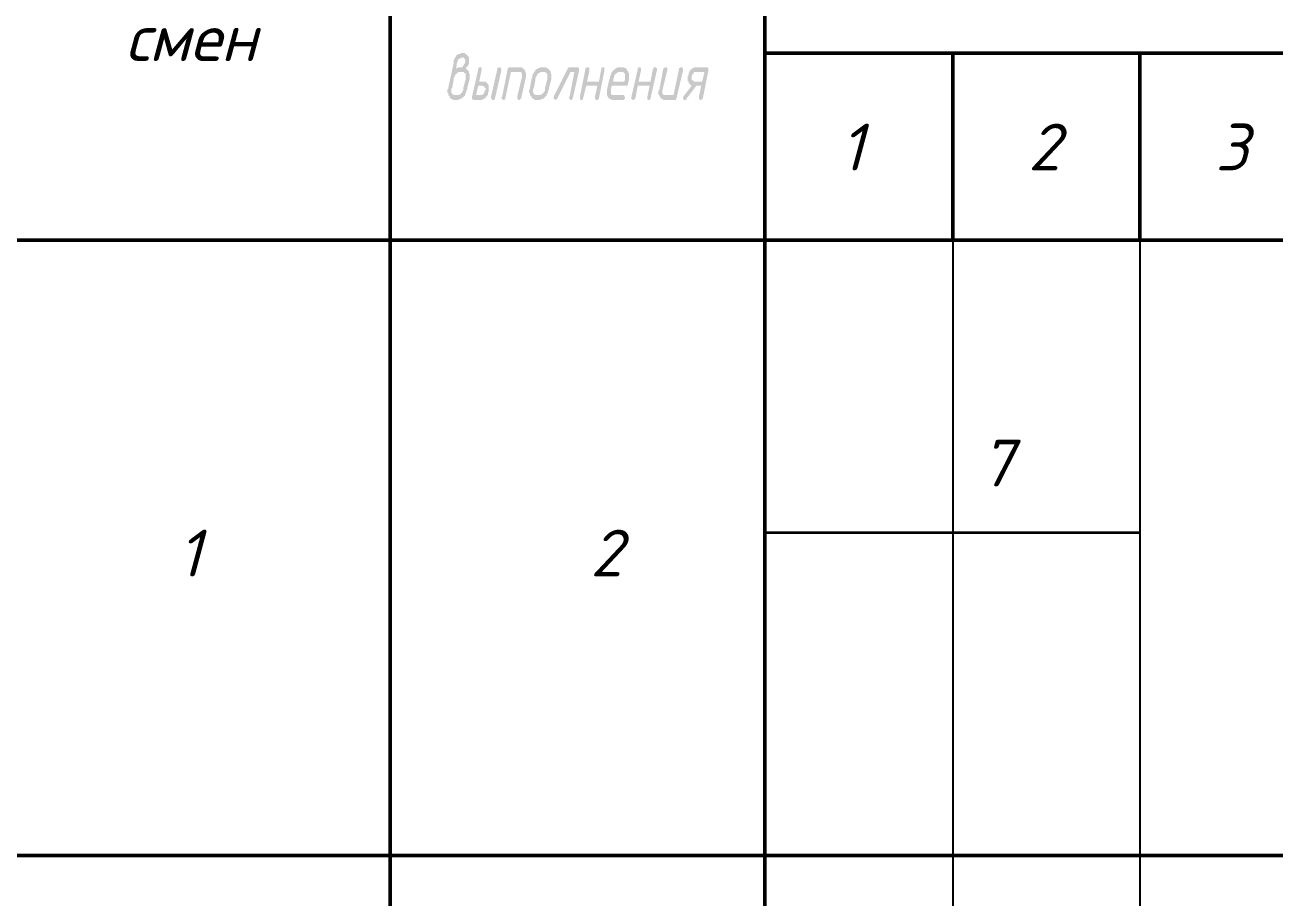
# Model space of a CAD drawing. Header units: millimetres. Extents: x 2279 to 5236, y 896 to 2828.
# Drawn here: x 3871.7 to 3938.4, y 1195.4 to 1242 of the extents above; entities that cross this region are included whole.
import ezdxf

# ---------------------------------------------------------------- set-up
doc = ezdxf.new("R2010")
doc.units = ezdxf.units.MM
doc.layers.add('PDF _!!ТОНКАЯ', color=7, linetype='Continuous')
doc.layers.add('PDF _Текст', color=7, linetype='Continuous')
doc.styles.add('PDF ISOCPEUR Italic', font='isocpeui.ttf')

msp = doc.modelspace()

# ---------------------------------------------------------------- hatches: boundary and pattern name
at = {"layer": 'PDF _!!ТОНКАЯ', "transparency": 33554559}
h = msp.add_hatch(color=256, dxfattribs=at)
h.paths.add_polyline_path([(3894.725, 1239.635), (3894.725, 1239.635), (3894.767, 1239.677), (3894.809, 1239.677), (3894.852, 1239.72), (3894.852, 1239.72), (3894.894, 1239.72), (3894.936, 1239.72), (3894.936, 1239.72), (3894.979, 1239.72), (3895.021, 1239.72), (3895.021, 1239.72), (3895.063, 1239.762), (3895.063, 1239.762), (3895.106, 1239.804), (3895.106, 1239.847), (3895.148, 1239.847), (3895.148, 1239.889), (3895.19, 1239.931), (3895.19, 1239.974), (3895.19, 1239.974), (3895.19, 1240.016), (3895.233, 1240.058), (3895.233, 1240.058), (3895.19, 1240.101), (3895.19, 1240.143), (3895.19, 1240.143), (3895.19, 1240.185), (3895.148, 1240.185), (3895.148, 1240.228), (3895.106, 1240.228), (3895.063, 1240.228), (3895.063, 1240.228), (3895.021, 1240.228), (3894.979, 1240.228), (3894.979, 1240.228), (3894.936, 1240.185), (3894.894, 1240.185), (3894.894, 1240.185), (3894.852, 1240.143), (3894.852, 1240.143), (3894.809, 1240.101), (3894.809, 1240.058), (3894.809, 1240.016), (3894.809, 1240.016), (3894.767, 1239.974)], flags=0)
h.paths.add_polyline_path([(3894.598, 1239.974), (3894.598, 1240.016), (3894.598, 1240.058), (3894.598, 1240.101), (3894.64, 1240.143), (3894.64, 1240.185), (3894.64, 1240.228), (3894.682, 1240.228), (3894.682, 1240.27), (3894.725, 1240.312), (3894.725, 1240.312), (3894.725, 1240.355), (3894.767, 1240.355), (3894.767, 1240.397), (3894.809, 1240.397), (3894.809, 1240.397), (3894.852, 1240.439), (3894.894, 1240.439), (3894.894, 1240.439), (3894.936, 1240.439), (3894.979, 1240.482), (3895.021, 1240.482), (3895.021, 1240.482), (3895.063, 1240.482), (3895.106, 1240.482), (3895.148, 1240.482), (3895.148, 1240.482), (3895.19, 1240.482), (3895.233, 1240.439), (3895.233, 1240.439), (3895.275, 1240.397), (3895.317, 1240.397), (3895.317, 1240.355), (3895.317, 1240.355), (3895.36, 1240.312), (3895.36, 1240.312), (3895.402, 1240.27), (3895.402, 1240.228), (3895.402, 1240.185), (3895.402, 1240.185), (3895.402, 1240.143), (3895.402, 1240.101), (3895.402, 1240.101), (3895.402, 1240.058), (3895.402, 1240.016), (3895.402, 1239.974), (3895.402, 1239.931), (3895.402, 1239.889), (3895.36, 1239.847), (3895.36, 1239.847), (3895.36, 1239.804), (3895.317, 1239.762), (3895.317, 1239.762), (3895.275, 1239.72), (3895.275, 1239.677), (3895.233, 1239.677), (3895.233, 1239.677), (3895.275, 1239.635), (3895.275, 1239.635), (3895.317, 1239.593), (3895.317, 1239.593), (3895.36, 1239.55), (3895.36, 1239.55), (3895.402, 1239.508), (3895.402, 1239.465), (3895.402, 1239.465), (3895.402, 1239.423), (3895.444, 1239.381), (3895.444, 1239.338), (3895.444, 1239.296), (3895.444, 1239.254), (3895.444, 1239.254), (3895.444, 1239.211), (3895.444, 1239.169), (3895.444, 1239.127), (3895.444, 1239.084), (3895.317, 1238.619), (3895.317, 1238.576), (3895.317, 1238.534), (3895.275, 1238.492), (3895.275, 1238.449), (3895.275, 1238.407), (3895.233, 1238.365), (3895.233, 1238.322), (3895.233, 1238.28), (3895.19, 1238.28), (3895.19, 1238.238), (3895.19, 1238.195), (3895.148, 1238.195), (3895.148, 1238.153), (3895.106, 1238.153), (3895.106, 1238.111), (3895.063, 1238.111), (3895.063, 1238.068), (3895.021, 1238.068), (3895.021, 1238.068), (3894.979, 1238.026), (3894.936, 1238.026), (3894.936, 1238.026), (3894.894, 1238.026), (3894.852, 1237.984), (3894.852, 1237.984), (3894.809, 1237.984), (3894.767, 1237.984), (3894.725, 1237.984), (3894.682, 1237.984), (3894.682, 1237.984), (3894.64, 1237.984), (3894.598, 1237.984), (3894.598, 1237.984), (3894.555, 1237.984), (3894.513, 1238.026), (3894.513, 1238.026), (3894.471, 1238.026), (3894.428, 1238.068), (3894.428, 1238.068), (3894.386, 1238.111), (3894.386, 1238.111), (3894.386, 1238.153), (3894.344, 1238.195), (3894.344, 1238.195), (3894.301, 1238.238), (3894.301, 1238.28), (3894.301, 1238.322), (3894.301, 1238.322), (3894.259, 1238.365), (3894.259, 1238.407), (3894.259, 1238.449), (3894.259, 1238.449), (3894.259, 1238.492), (3894.259, 1238.534), (3894.301, 1238.576), (3894.301, 1238.619)], flags=0)
h.paths.add_polyline_path([(3895.106, 1238.619), (3895.233, 1239.084), (3895.233, 1239.127), (3895.233, 1239.169), (3895.233, 1239.211), (3895.233, 1239.254), (3895.233, 1239.296), (3895.233, 1239.296), (3895.233, 1239.338), (3895.233, 1239.381), (3895.19, 1239.381), (3895.19, 1239.423), (3895.148, 1239.423), (3895.148, 1239.465), (3895.106, 1239.465), (3895.063, 1239.465), (3895.063, 1239.465), (3895.021, 1239.465), (3894.979, 1239.465), (3894.979, 1239.465), (3894.936, 1239.465), (3894.894, 1239.465), (3894.852, 1239.465), (3894.852, 1239.465), (3894.809, 1239.423), (3894.809, 1239.423), (3894.767, 1239.423), (3894.767, 1239.381), (3894.725, 1239.381), (3894.725, 1239.338), (3894.682, 1239.338), (3894.682, 1239.296), (3894.64, 1239.254), (3894.64, 1239.254), (3894.64, 1239.211), (3894.598, 1239.169), (3894.598, 1239.127), (3894.598, 1239.084), (3894.513, 1238.619), (3894.471, 1238.576), (3894.471, 1238.534), (3894.471, 1238.492), (3894.471, 1238.449), (3894.471, 1238.407), (3894.471, 1238.407), (3894.471, 1238.365), (3894.513, 1238.322), (3894.513, 1238.322), (3894.513, 1238.28), (3894.555, 1238.28), (3894.555, 1238.28), (3894.598, 1238.238), (3894.64, 1238.238), (3894.682, 1238.238), (3894.682, 1238.238), (3894.725, 1238.238), (3894.767, 1238.238), (3894.767, 1238.238), (3894.809, 1238.238), (3894.852, 1238.238), (3894.894, 1238.238), (3894.894, 1238.28), (3894.936, 1238.28), (3894.936, 1238.28), (3894.979, 1238.322), (3894.979, 1238.322), (3895.021, 1238.365), (3895.021, 1238.365), (3895.063, 1238.407), (3895.063, 1238.449), (3895.063, 1238.449), (3895.106, 1238.492), (3895.106, 1238.534), (3895.106, 1238.576), (3895.106, 1238.619)], flags=0)
h = msp.add_hatch(color=256, dxfattribs=at)
h.paths.add_polyline_path([(3895.656, 1237.984), (3895.656, 1237.984), (3895.614, 1237.984), (3895.614, 1238.026), (3895.571, 1238.026), (3895.571, 1238.068), (3895.571, 1238.111), (3895.571, 1238.153), (3895.571, 1238.153), (3895.91, 1239.635), (3895.91, 1239.677), (3895.91, 1239.677), (3895.952, 1239.72), (3895.952, 1239.72), (3895.995, 1239.72), (3896.037, 1239.72), (3896.037, 1239.72), (3896.079, 1239.677), (3896.079, 1239.677), (3896.079, 1239.635), (3896.079, 1239.593), (3896.079, 1239.55), (3896.079, 1239.55), (3895.952, 1238.957), (3896.164, 1238.957), (3896.206, 1238.957), (3896.206, 1238.957), (3896.249, 1238.957), (3896.291, 1238.957), (3896.291, 1238.915), (3896.333, 1238.915), (3896.376, 1238.915), (3896.376, 1238.873), (3896.376, 1238.873), (3896.418, 1238.83), (3896.418, 1238.788), (3896.46, 1238.788), (3896.46, 1238.746), (3896.46, 1238.703), (3896.46, 1238.661), (3896.46, 1238.619), (3896.46, 1238.576), (3896.46, 1238.576), (3896.46, 1238.534), (3896.46, 1238.492), (3896.46, 1238.492), (3896.46, 1238.449), (3896.46, 1238.407), (3896.418, 1238.365), (3896.418, 1238.322), (3896.418, 1238.28), (3896.418, 1238.238), (3896.376, 1238.195), (3896.376, 1238.195), (3896.333, 1238.153), (3896.333, 1238.153), (3896.291, 1238.111), (3896.291, 1238.111), (3896.291, 1238.068), (3896.249, 1238.068), (3896.206, 1238.026), (3896.206, 1238.026), (3896.164, 1238.026), (3896.164, 1238.026), (3896.122, 1237.984), (3896.079, 1237.984), (3896.037, 1237.984), (3896.037, 1237.984), (3895.995, 1237.984), (3895.952, 1237.984)], flags=0)
h.paths.add_polyline_path([(3896.122, 1238.746), (3895.91, 1238.746), (3895.783, 1238.238), (3895.995, 1238.238), (3896.037, 1238.238), (3896.079, 1238.238), (3896.079, 1238.238), (3896.122, 1238.238), (3896.122, 1238.28), (3896.164, 1238.28), (3896.206, 1238.322), (3896.206, 1238.322), (3896.206, 1238.365), (3896.249, 1238.407), (3896.249, 1238.407), (3896.249, 1238.449), (3896.249, 1238.492), (3896.291, 1238.492), (3896.291, 1238.534), (3896.291, 1238.576), (3896.291, 1238.619), (3896.249, 1238.619), (3896.249, 1238.661), (3896.249, 1238.703), (3896.206, 1238.703), (3896.206, 1238.703), (3896.164, 1238.703), (3896.122, 1238.746), (3896.122, 1238.746)], flags=0)
h.paths.add_polyline_path([(3896.926, 1239.635), (3896.926, 1239.677), (3896.968, 1239.677), (3896.968, 1239.72), (3897.011, 1239.72), (3897.011, 1239.72), (3897.053, 1239.72), (3897.095, 1239.72), (3897.095, 1239.677), (3897.095, 1239.677), (3897.138, 1239.635), (3897.138, 1239.593), (3897.138, 1239.55), (3897.138, 1239.55), (3896.799, 1238.068), (3896.799, 1238.026), (3896.757, 1238.026), (3896.757, 1237.984), (3896.714, 1237.984), (3896.714, 1237.984), (3896.672, 1237.984), (3896.63, 1237.984), (3896.63, 1238.026), (3896.63, 1238.026), (3896.587, 1238.068), (3896.587, 1238.111), (3896.587, 1238.153), (3896.587, 1238.153)], flags=0)
for points in [[(3897.476, 1239.635), (3897.476, 1239.677), (3897.519, 1239.677), (3897.519, 1239.72), (3897.561, 1239.72), (3897.561, 1239.72), (3898.111, 1239.72), (3898.154, 1239.72), (3898.196, 1239.72), (3898.196, 1239.72), (3898.238, 1239.72), (3898.281, 1239.677), (3898.281, 1239.677), (3898.323, 1239.635), (3898.365, 1239.635), (3898.365, 1239.635), (3898.365, 1239.593), (3898.408, 1239.55), (3898.408, 1239.508), (3898.408, 1239.508), (3898.408, 1239.465), (3898.45, 1239.423), (3898.45, 1239.381), (3898.45, 1239.338), (3898.45, 1239.338), (3898.45, 1239.296), (3898.45, 1239.254), (3898.45, 1239.211), (3898.196, 1238.068), (3898.154, 1238.026), (3898.154, 1238.026), (3898.111, 1237.984), (3898.111, 1237.984), (3898.069, 1237.984), (3898.069, 1237.984), (3898.027, 1237.984), (3898.027, 1238.026), (3897.984, 1238.026), (3897.984, 1238.068), (3897.984, 1238.111), (3897.984, 1238.153), (3897.984, 1238.153), (3898.238, 1239.211), (3898.238, 1239.254), (3898.238, 1239.296), (3898.238, 1239.338), (3898.238, 1239.338), (3898.238, 1239.381), (3898.196, 1239.423), (3898.196, 1239.423), (3898.196, 1239.465), (3898.154, 1239.465), (3898.111, 1239.465), (3898.069, 1239.465), (3898.069, 1239.465), (3897.646, 1239.465), (3897.349, 1238.068), (3897.349, 1238.026), (3897.307, 1238.026), (3897.307, 1237.984), (3897.265, 1237.984), (3897.265, 1237.984), (3897.222, 1237.984), (3897.222, 1237.984), (3897.18, 1238.026), (3897.18, 1238.026), (3897.138, 1238.068), (3897.138, 1238.111), (3897.18, 1238.153), (3897.18, 1238.153)], [(3901.16, 1239.72), (3901.202, 1239.72), (3901.244, 1239.72), (3901.244, 1239.677), (3901.287, 1239.677), (3901.287, 1239.635), (3901.287, 1239.593), (3901.287, 1239.55), (3901.287, 1239.55), (3900.948, 1238.068), (3900.948, 1238.026), (3900.906, 1238.026), (3900.906, 1237.984), (3900.863, 1237.984), (3900.863, 1237.984), (3900.821, 1237.984), (3900.821, 1237.984), (3900.779, 1238.026), (3900.779, 1238.026), (3900.779, 1238.068), (3900.736, 1238.111), (3900.779, 1238.153), (3900.779, 1238.153), (3901.033, 1239.465), (3900.821, 1239.465), (3900.101, 1238.026), (3900.101, 1238.026), (3900.059, 1237.984), (3900.059, 1237.984), (3900.016, 1237.984), (3900.016, 1237.984), (3899.974, 1237.984), (3899.974, 1238.026), (3899.932, 1238.026), (3899.932, 1238.068), (3899.932, 1238.111), (3899.932, 1238.153), (3899.932, 1238.153), (3900.694, 1239.677), (3900.694, 1239.677), (3900.736, 1239.72), (3900.736, 1239.72), (3900.779, 1239.72)], [(3902.26, 1238.746), (3901.668, 1238.746), (3901.498, 1238.068), (3901.498, 1238.026), (3901.498, 1238.026), (3901.456, 1237.984), (3901.414, 1237.984), (3901.414, 1237.984), (3901.371, 1237.984), (3901.371, 1237.984), (3901.329, 1238.026), (3901.329, 1238.026), (3901.329, 1238.068), (3901.329, 1238.111), (3901.329, 1238.153), (3901.329, 1238.153), (3901.625, 1239.635), (3901.625, 1239.677), (3901.668, 1239.677), (3901.668, 1239.72), (3901.71, 1239.72), (3901.71, 1239.72), (3901.752, 1239.72), (3901.795, 1239.72), (3901.795, 1239.677), (3901.837, 1239.677), (3901.837, 1239.635), (3901.837, 1239.593), (3901.837, 1239.55), (3901.837, 1239.55), (3901.71, 1238.957), (3902.345, 1238.957), (3902.472, 1239.635), (3902.472, 1239.677), (3902.472, 1239.677), (3902.514, 1239.72), (3902.557, 1239.72), (3902.557, 1239.72), (3902.599, 1239.72), (3902.599, 1239.72), (3902.641, 1239.677), (3902.641, 1239.677), (3902.641, 1239.635), (3902.641, 1239.593), (3902.641, 1239.55), (3902.641, 1239.55), (3902.345, 1238.068), (3902.345, 1238.026), (3902.303, 1238.026), (3902.303, 1237.984), (3902.26, 1237.984), (3902.26, 1237.984), (3902.218, 1237.984), (3902.176, 1237.984), (3902.176, 1238.026), (3902.133, 1238.026), (3902.133, 1238.068), (3902.133, 1238.111), (3902.133, 1238.153), (3902.133, 1238.153)], [(3905.054, 1238.746), (3904.419, 1238.746), (3904.292, 1238.068), (3904.25, 1238.026), (3904.25, 1238.026), (3904.208, 1237.984), (3904.208, 1237.984), (3904.165, 1237.984), (3904.165, 1237.984), (3904.123, 1237.984), (3904.123, 1238.026), (3904.081, 1238.026), (3904.081, 1238.068), (3904.081, 1238.111), (3904.081, 1238.153), (3904.081, 1238.153), (3904.419, 1239.635), (3904.419, 1239.677), (3904.419, 1239.677), (3904.462, 1239.72), (3904.462, 1239.72), (3904.504, 1239.72), (3904.546, 1239.72), (3904.546, 1239.72), (3904.589, 1239.677), (3904.589, 1239.677), (3904.589, 1239.635), (3904.589, 1239.593), (3904.589, 1239.55), (3904.589, 1239.55), (3904.462, 1238.957), (3905.097, 1238.957), (3905.224, 1239.635), (3905.266, 1239.677), (3905.266, 1239.677), (3905.266, 1239.72), (3905.308, 1239.72), (3905.351, 1239.72), (3905.351, 1239.72), (3905.393, 1239.72), (3905.393, 1239.677), (3905.435, 1239.677), (3905.435, 1239.635), (3905.435, 1239.593), (3905.435, 1239.55), (3905.435, 1239.55), (3905.097, 1238.068), (3905.097, 1238.026), (3905.097, 1238.026), (3905.054, 1237.984), (3905.012, 1237.984), (3905.012, 1237.984), (3904.97, 1237.984), (3904.97, 1237.984), (3904.927, 1238.026), (3904.927, 1238.026), (3904.927, 1238.068), (3904.927, 1238.111), (3904.927, 1238.153), (3904.927, 1238.153)], [(3906.621, 1239.635), (3906.621, 1239.677), (3906.663, 1239.677), (3906.663, 1239.72), (3906.705, 1239.72), (3906.705, 1239.72), (3906.748, 1239.72), (3906.79, 1239.72), (3906.79, 1239.677), (3906.79, 1239.677), (3906.832, 1239.635), (3906.832, 1239.593), (3906.832, 1239.55), (3906.832, 1239.55), (3906.494, 1238.111), (3906.494, 1238.068), (3906.451, 1238.026), (3906.451, 1238.026), (3906.451, 1237.984), (3906.409, 1237.984), (3906.367, 1237.984), (3906.367, 1237.984), (3905.859, 1237.984), (3905.816, 1237.984), (3905.774, 1237.984), (3905.774, 1237.984), (3905.732, 1238.026), (3905.689, 1238.026), (3905.689, 1238.026), (3905.647, 1238.068), (3905.647, 1238.068), (3905.647, 1238.111), (3905.605, 1238.111), (3905.605, 1238.153), (3905.562, 1238.195), (3905.562, 1238.238), (3905.562, 1238.238), (3905.52, 1238.28), (3905.52, 1238.322), (3905.52, 1238.365), (3905.52, 1238.365), (3905.52, 1238.407), (3905.52, 1238.449), (3905.562, 1238.492), (3905.774, 1239.635), (3905.816, 1239.677), (3905.816, 1239.677), (3905.859, 1239.72), (3905.859, 1239.72), (3905.901, 1239.72), (3905.901, 1239.72), (3905.943, 1239.72), (3905.986, 1239.677), (3905.986, 1239.677), (3905.986, 1239.635), (3905.986, 1239.593), (3905.986, 1239.55), (3905.986, 1239.55), (3905.732, 1238.492), (3905.732, 1238.449), (3905.732, 1238.407), (3905.732, 1238.407), (3905.732, 1238.365), (3905.732, 1238.322), (3905.774, 1238.28), (3905.774, 1238.28), (3905.816, 1238.238), (3905.816, 1238.238), (3905.859, 1238.238), (3905.901, 1238.238), (3905.901, 1238.238), (3906.324, 1238.238)]]:
    msp.add_hatch(color=256, dxfattribs=at).paths.add_polyline_path(points)
h = msp.add_hatch(color=256, dxfattribs=at)
h.paths.add_polyline_path([(3898.662, 1238.619), (3898.746, 1239.084), (3898.746, 1239.127), (3898.789, 1239.169), (3898.789, 1239.211), (3898.789, 1239.254), (3898.789, 1239.296), (3898.831, 1239.338), (3898.831, 1239.381), (3898.873, 1239.423), (3898.873, 1239.423), (3898.873, 1239.465), (3898.916, 1239.508), (3898.916, 1239.508), (3898.958, 1239.55), (3898.958, 1239.55), (3898.958, 1239.593), (3899, 1239.593), (3899, 1239.635), (3899.043, 1239.635), (3899.085, 1239.635), (3899.085, 1239.677), (3899.127, 1239.677), (3899.127, 1239.677), (3899.17, 1239.677), (3899.212, 1239.72), (3899.254, 1239.72), (3899.254, 1239.72), (3899.297, 1239.72), (3899.339, 1239.72), (3899.381, 1239.72), (3899.424, 1239.72), (3899.424, 1239.72), (3899.466, 1239.72), (3899.508, 1239.72), (3899.508, 1239.72), (3899.551, 1239.677), (3899.593, 1239.677), (3899.593, 1239.677), (3899.635, 1239.635), (3899.678, 1239.635), (3899.678, 1239.593), (3899.678, 1239.593), (3899.72, 1239.55), (3899.72, 1239.55), (3899.762, 1239.508), (3899.762, 1239.465), (3899.762, 1239.423), (3899.762, 1239.381), (3899.805, 1239.381), (3899.805, 1239.338), (3899.805, 1239.296), (3899.805, 1239.254), (3899.805, 1239.254), (3899.805, 1239.211), (3899.805, 1239.169), (3899.805, 1239.127), (3899.805, 1239.084), (3899.678, 1238.619), (3899.678, 1238.576), (3899.678, 1238.534), (3899.635, 1238.492), (3899.635, 1238.449), (3899.635, 1238.407), (3899.635, 1238.365), (3899.593, 1238.322), (3899.593, 1238.322), (3899.551, 1238.28), (3899.551, 1238.238), (3899.551, 1238.238), (3899.551, 1238.195), (3899.508, 1238.195), (3899.508, 1238.153), (3899.466, 1238.153), (3899.466, 1238.111), (3899.424, 1238.111), (3899.424, 1238.068), (3899.381, 1238.068), (3899.381, 1238.068), (3899.339, 1238.026), (3899.297, 1238.026), (3899.297, 1238.026), (3899.254, 1238.026), (3899.212, 1237.984), (3899.17, 1237.984), (3899.17, 1237.984), (3899.127, 1237.984), (3899.085, 1237.984), (3899.043, 1237.984), (3899.043, 1237.984), (3899, 1237.984), (3898.958, 1237.984), (3898.916, 1237.984), (3898.916, 1237.984), (3898.873, 1238.026), (3898.873, 1238.026), (3898.831, 1238.026), (3898.789, 1238.068), (3898.789, 1238.068), (3898.746, 1238.111), (3898.746, 1238.111), (3898.746, 1238.153), (3898.704, 1238.195), (3898.704, 1238.195), (3898.662, 1238.238), (3898.662, 1238.28), (3898.662, 1238.322), (3898.662, 1238.322), (3898.619, 1238.365), (3898.619, 1238.407), (3898.619, 1238.449), (3898.619, 1238.449), (3898.619, 1238.492), (3898.619, 1238.534), (3898.662, 1238.576), (3898.662, 1238.619)], flags=0)
h.paths.add_polyline_path([(3899.466, 1238.619), (3899.593, 1239.084), (3899.593, 1239.127), (3899.593, 1239.169), (3899.593, 1239.211), (3899.593, 1239.254), (3899.593, 1239.296), (3899.593, 1239.296), (3899.593, 1239.338), (3899.593, 1239.381), (3899.551, 1239.381), (3899.551, 1239.423), (3899.508, 1239.423), (3899.508, 1239.465), (3899.466, 1239.465), (3899.424, 1239.465), (3899.424, 1239.465), (3899.381, 1239.465), (3899.339, 1239.465), (3899.339, 1239.465), (3899.297, 1239.465), (3899.254, 1239.465), (3899.212, 1239.465), (3899.212, 1239.465), (3899.17, 1239.423), (3899.17, 1239.423), (3899.127, 1239.423), (3899.085, 1239.381), (3899.085, 1239.381), (3899.085, 1239.338), (3899.043, 1239.338), (3899.043, 1239.296), (3899, 1239.254), (3899, 1239.254), (3899, 1239.211), (3898.958, 1239.169), (3898.958, 1239.127), (3898.958, 1239.084), (3898.873, 1238.619), (3898.831, 1238.576), (3898.831, 1238.534), (3898.831, 1238.492), (3898.831, 1238.449), (3898.831, 1238.407), (3898.831, 1238.407), (3898.831, 1238.365), (3898.873, 1238.322), (3898.873, 1238.322), (3898.873, 1238.28), (3898.916, 1238.28), (3898.916, 1238.28), (3898.958, 1238.238), (3899, 1238.238), (3899.043, 1238.238), (3899.043, 1238.238), (3899.085, 1238.238), (3899.127, 1238.238), (3899.127, 1238.238), (3899.17, 1238.238), (3899.212, 1238.238), (3899.212, 1238.238), (3899.254, 1238.28), (3899.297, 1238.28), (3899.297, 1238.28), (3899.339, 1238.322), (3899.339, 1238.322), (3899.381, 1238.365), (3899.381, 1238.365), (3899.424, 1238.407), (3899.424, 1238.449), (3899.424, 1238.449), (3899.466, 1238.492), (3899.466, 1238.534), (3899.466, 1238.576), (3899.466, 1238.619)], flags=0)
h = msp.add_hatch(color=256, dxfattribs=at)
h.paths.add_polyline_path([(3903.742, 1239.084), (3903.742, 1239.127), (3903.742, 1239.169), (3903.742, 1239.211), (3903.742, 1239.254), (3903.742, 1239.296), (3903.742, 1239.296), (3903.742, 1239.338), (3903.742, 1239.381), (3903.7, 1239.381), (3903.7, 1239.423), (3903.657, 1239.423), (3903.657, 1239.465), (3903.615, 1239.465), (3903.615, 1239.465), (3903.573, 1239.465), (3903.53, 1239.465), (3903.488, 1239.465), (3903.488, 1239.465), (3903.446, 1239.465), (3903.403, 1239.465), (3903.403, 1239.465), (3903.361, 1239.465), (3903.319, 1239.423), (3903.319, 1239.423), (3903.276, 1239.423), (3903.276, 1239.381), (3903.234, 1239.381), (3903.234, 1239.338), (3903.192, 1239.338), (3903.192, 1239.296), (3903.149, 1239.254), (3903.149, 1239.254), (3903.149, 1239.211), (3903.149, 1239.169), (3903.107, 1239.127), (3903.107, 1239.084), (3903.107, 1238.957), (3903.7, 1238.957)], flags=0)
h.paths.add_polyline_path([(3903.954, 1239.084), (3903.869, 1238.746), (3903.022, 1238.746), (3902.98, 1238.492), (3902.98, 1238.449), (3902.98, 1238.407), (3902.98, 1238.407), (3902.98, 1238.365), (3902.98, 1238.322), (3902.98, 1238.28), (3903.022, 1238.28), (3903.022, 1238.238), (3903.065, 1238.238), (3903.065, 1238.238), (3903.107, 1238.238), (3903.149, 1238.238), (3903.615, 1238.238), (3903.657, 1238.238), (3903.7, 1238.195), (3903.7, 1238.195), (3903.7, 1238.153), (3903.742, 1238.153), (3903.742, 1238.111), (3903.742, 1238.068), (3903.7, 1238.026), (3903.7, 1238.026), (3903.657, 1237.984), (3903.657, 1237.984), (3903.615, 1237.984), (3903.065, 1237.984), (3903.065, 1237.984), (3903.022, 1237.984), (3902.98, 1237.984), (3902.98, 1238.026), (3902.938, 1238.026), (3902.895, 1238.026), (3902.895, 1238.068), (3902.853, 1238.068), (3902.853, 1238.111), (3902.853, 1238.111), (3902.811, 1238.153), (3902.811, 1238.195), (3902.768, 1238.238), (3902.768, 1238.238), (3902.768, 1238.28), (3902.768, 1238.322), (3902.768, 1238.365), (3902.768, 1238.365), (3902.768, 1238.407), (3902.768, 1238.449), (3902.768, 1238.492), (3902.895, 1239.084), (3902.938, 1239.127), (3902.938, 1239.169), (3902.938, 1239.211), (3902.938, 1239.254), (3902.98, 1239.296), (3902.98, 1239.338), (3902.98, 1239.381), (3903.022, 1239.423), (3903.022, 1239.423), (3903.022, 1239.465), (3903.065, 1239.508), (3903.065, 1239.508), (3903.107, 1239.55), (3903.107, 1239.55), (3903.149, 1239.593), (3903.149, 1239.593), (3903.192, 1239.635), (3903.192, 1239.635), (3903.234, 1239.635), (3903.234, 1239.677), (3903.276, 1239.677), (3903.319, 1239.677), (3903.319, 1239.677), (3903.361, 1239.72), (3903.403, 1239.72), (3903.403, 1239.72), (3903.446, 1239.72), (3903.488, 1239.72), (3903.53, 1239.72), (3903.573, 1239.72), (3903.573, 1239.72), (3903.615, 1239.72), (3903.657, 1239.72), (3903.7, 1239.72), (3903.7, 1239.677), (3903.742, 1239.677), (3903.784, 1239.677), (3903.784, 1239.635), (3903.827, 1239.635), (3903.827, 1239.593), (3903.827, 1239.593), (3903.869, 1239.55), (3903.869, 1239.55), (3903.911, 1239.508), (3903.911, 1239.465), (3903.911, 1239.423), (3903.954, 1239.381), (3903.954, 1239.381), (3903.954, 1239.338), (3903.954, 1239.296), (3903.954, 1239.254), (3903.954, 1239.254), (3903.954, 1239.211), (3903.954, 1239.169), (3903.954, 1239.127), (3903.954, 1239.084)], flags=0)
h = msp.add_hatch(color=256, dxfattribs=at)
h.paths.add_polyline_path([(3907.552, 1238.746), (3907.002, 1238.026), (3907.002, 1237.984), (3906.959, 1237.984), (3906.959, 1237.984), (3906.917, 1237.984), (3906.875, 1237.984), (3906.875, 1238.026), (3906.875, 1238.026), (3906.832, 1238.068), (3906.832, 1238.111), (3906.832, 1238.153), (3906.875, 1238.153), (3906.875, 1238.195), (3907.298, 1238.746), (3907.256, 1238.746), (3907.256, 1238.788), (3907.213, 1238.788), (3907.213, 1238.83), (3907.171, 1238.83), (3907.171, 1238.873), (3907.129, 1238.873), (3907.129, 1238.915), (3907.129, 1238.957), (3907.086, 1239), (3907.086, 1239.042), (3907.086, 1239.042), (3907.086, 1239.084), (3907.086, 1239.127), (3907.086, 1239.169), (3907.086, 1239.211), (3907.086, 1239.211), (3907.086, 1239.254), (3907.129, 1239.296), (3907.129, 1239.338), (3907.129, 1239.381), (3907.129, 1239.423), (3907.171, 1239.465), (3907.171, 1239.508), (3907.213, 1239.508), (3907.213, 1239.55), (3907.213, 1239.593), (3907.256, 1239.593), (3907.256, 1239.593), (3907.298, 1239.635), (3907.298, 1239.635), (3907.34, 1239.677), (3907.34, 1239.677), (3907.383, 1239.677), (3907.425, 1239.72), (3907.425, 1239.72), (3907.467, 1239.72), (3907.51, 1239.72), (3907.552, 1239.72), (3907.594, 1239.72), (3907.594, 1239.72), (3908.102, 1239.72), (3908.145, 1239.72), (3908.145, 1239.72), (3908.187, 1239.677), (3908.187, 1239.677), (3908.187, 1239.635), (3908.187, 1239.593), (3908.187, 1239.55), (3908.187, 1239.55), (3907.891, 1238.068), (3907.848, 1238.026), (3907.848, 1238.026), (3907.806, 1237.984), (3907.806, 1237.984), (3907.764, 1237.984), (3907.764, 1237.984), (3907.721, 1237.984), (3907.721, 1238.026), (3907.679, 1238.026), (3907.679, 1238.068), (3907.679, 1238.111), (3907.679, 1238.153), (3907.679, 1238.153), (3907.806, 1238.746)], flags=0)
h.paths.add_polyline_path([(3907.467, 1238.957), (3907.848, 1238.957), (3907.975, 1239.465), (3907.552, 1239.465), (3907.51, 1239.465), (3907.51, 1239.465), (3907.467, 1239.465), (3907.425, 1239.465), (3907.425, 1239.423), (3907.383, 1239.423), (3907.383, 1239.381), (3907.34, 1239.381), (3907.34, 1239.338), (3907.34, 1239.296), (3907.298, 1239.296), (3907.298, 1239.254), (3907.298, 1239.211), (3907.298, 1239.211), (3907.298, 1239.169), (3907.298, 1239.127), (3907.298, 1239.084), (3907.298, 1239.084), (3907.298, 1239.042), (3907.34, 1239.042), (3907.34, 1239), (3907.383, 1239), (3907.383, 1239), (3907.425, 1238.957), (3907.467, 1238.957)], flags=0)

# ---------------------------------------------------------------- linework, layer by layer
at = {"lineweight": 35}
for p, q in [((3911.193, 1197.642), (3911.193, 1214.893)), ((3911.193, 1214.893), (3931.217, 1214.893))]:
    msp.add_line(p, q, dxfattribs=at)
at = {"layer": 'PDF _!!ТОНКАЯ', "lineweight": 50}
for points in [[(3951.199, 1137.982), (3654.221, 1137.982), (3654.221, 1260.464), (3991.163, 1260.464), (3991.163, 1230.491), (3654.221, 1230.491)], [(3891.211, 1260.464), (3891.211, 1137.982)], [(3911.193, 1260.464), (3911.193, 1137.982)], [(3911.193, 1240.482), (3991.163, 1240.482)], [(3921.226, 1240.482), (3921.226, 1230.491)], [(3931.217, 1240.482), (3931.217, 1230.491)], [(3654.221, 1197.642), (3991.163, 1197.642)]]:
    msp.add_lwpolyline(points, dxfattribs=at)
at = {"layer": 'PDF _!!ТОНКАЯ', "lineweight": 30}
for points in [[(3921.226, 1230.491), (3921.226, 1233.158)], [(3931.217, 1230.491), (3931.217, 1233.158)]]:
    msp.add_lwpolyline(points, dxfattribs=at)
at = {"layer": 'PDF _!!ТОНКАЯ', "lineweight": 25}
for points in [[(3921.226, 1230.491), (3921.226, 1137.982)], [(3931.217, 1230.491), (3931.217, 1137.982)]]:
    msp.add_lwpolyline(points, dxfattribs=at)

# ---------------------------------------------------------------- texts
at = {"layer": 'PDF _Текст', "attachment_point": 7, "style": 'PDF ISOCPEUR Italic'}
for s, insert, char_height in [('смен', (3877.071, 1240.058), 2.4999), ('1', (3915.215, 1234.216), 2.5), ('2', (3925.248, 1234.216), 2.5), ('3', (3935.239, 1234.216), 2.5), ('7', (3922.686, 1217.344), 2.5), ('1', (3879.868, 1212.537), 2.5), ('2', (3901.882, 1212.537), 2.5)]:
    msp.add_mtext(s, dxfattribs=dict(at, insert=insert, char_height=char_height))

doc.saveas('drawing.dxf')
